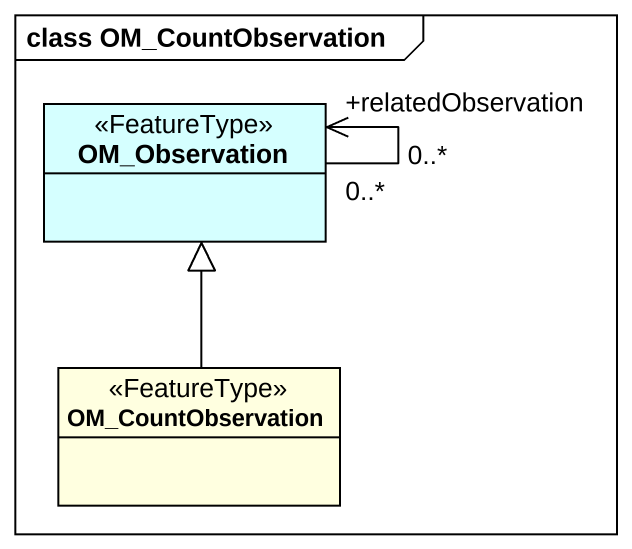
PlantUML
@startuml
mainframe class OM_CountObservation
hide circle
hide empty members
class OM_Observation <<FeatureType>> #D5FFFF
class OM_CountObservation <<FeatureType>> #FFFFE0
OM_Observation "0..*" --> "+relatedObservation\n0..*" OM_Observation
OM_CountObservation -up-|> OM_Observation
@enduml
